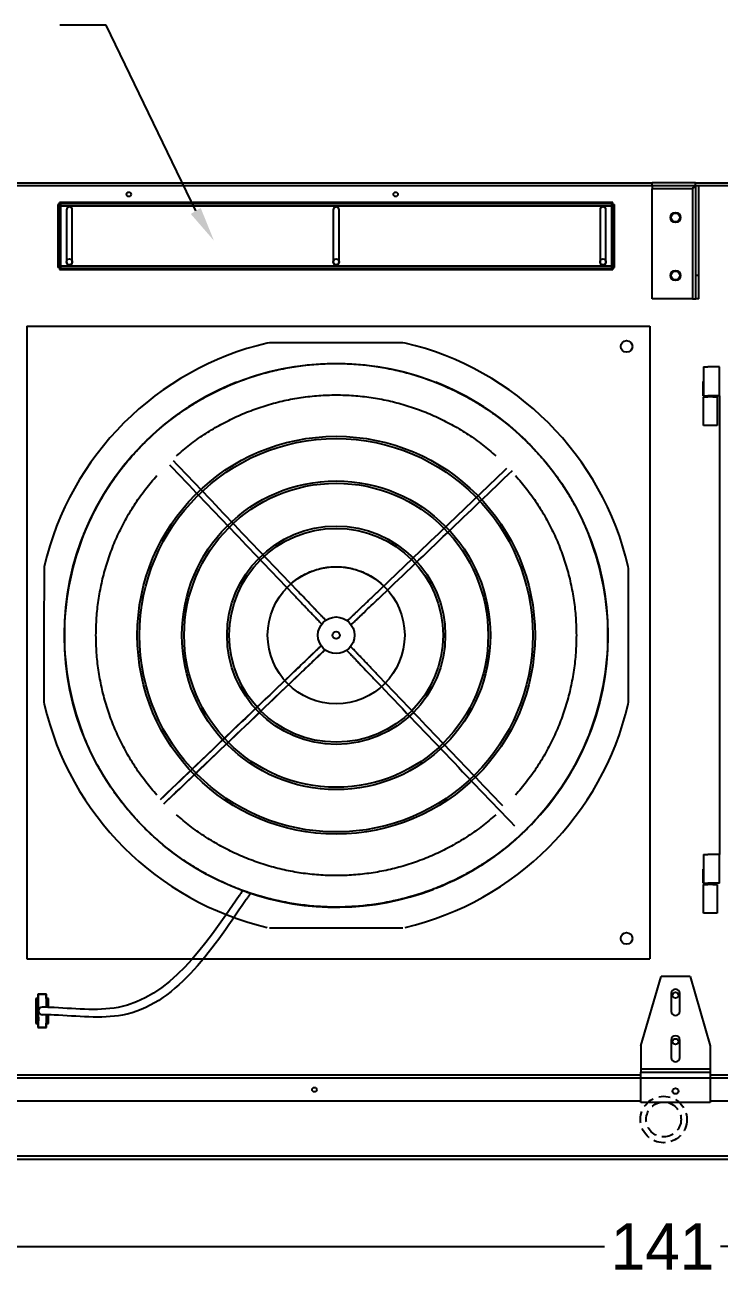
# Model space of a CAD drawing. Header units: inches. Extents: x 547 to 857, y 494 to 690.
# Drawn here: x 631.6 to 661.5, y 534.7 to 588.7 of the extents above; entities that cross this region are included whole.
import ezdxf

# ---------------------------------------------------------------- set-up
doc = ezdxf.new("R2010")
doc.units = ezdxf.units.IN
doc.header["$MEASUREMENT"] = 0
doc.header["$PDSIZE"] = -1
doc.linetypes.add('DASHED', pattern=[0.75, 0.5, -0.25])
doc.dimstyles.new('RAE Solutions', dxfattribs={"dimtxt": 2, "dimasz": 1.5, "dimexe": 0.5, "dimexo": 0.5, "dimgap": 0.5, "dimtad": 0, "dimtih": 1, "dimtoh": 1, "dimdec": 3, "dimrnd": 0.125, "dimzin": 1, "dimdsep": 46, "dimlunit": 5, "dimtxsty": 'Standard', "dimcen": 0.09, "dimadec": 0, "dimazin": 0, "dimtfac": 1, "dimtdec": 3, "dimtofl": 0, "dimtmove": 0, "dimatfit": 3, "dimfxl": 1, "dimtolj": 1, "dimtzin": 1, "dimarcsym": 0})

# ---------------------------------------------------------------- blocks, each defined once
blk = doc.blocks.new('*D209')
at = {"color": 0, "linetype": 'Continuous', "lineweight": -2}
for p, q in [((588.557, 541.797), (588.557, 535.556)), ((729.548, 541.924), (729.548, 535.556)), ((590.057, 536.056), (656.552, 536.056)), ((728.048, 536.056), (661.552, 536.056))]:
    blk.add_line(p, q, dxfattribs=at)
at = {"color": 0, "linetype": 'Continuous'}
for points in [[(590.057, 536.306), (590.057, 535.806), (588.557, 536.056)], [(728.048, 536.306), (728.048, 535.806), (729.548, 536.056)]]:
    blk.add_solid(points, dxfattribs=at)
at = {"layer": 'Defpoints', "color": 0, "linetype": 'Continuous'}
for p in [(588.557, 542.297), (729.548, 542.424), (729.548, 536.056)]:
    blk.add_point(p, dxfattribs=at)
at = {"color": 0, "linetype": 'Continuous', "lineweight": 25, "insert": (659.052, 536.056), "char_height": 2, "attachment_point": 5}
blk.add_mtext('\\A1;141', dxfattribs=at)

msp = doc.modelspace()

# ---------------------------------------------------------------- linework, layer by layer
at = {"linetype": 'Continuous', "lineweight": 25}
for p, q in [((635.0781, 588.6716), (633.0781, 588.6716)), ((633.0781, 588.6716), (633.0781, 588.6716)), ((658.6145, 581.7463), (630.4681, 581.7463)), ((630.4775, 581.8793), (658.6145, 581.8793)), ((658.6145, 581.7493), (658.6145, 581.8793)), ((660.4775, 581.8793), (658.6145, 581.8793)), ((660.4775, 581.7493), (658.6145, 581.7493)), ((658.6145, 581.7493), (658.6145, 581.6153)), ((660.3505, 581.6153), (658.6145, 581.6153)), ((658.6145, 576.8793), (658.6145, 581.6153)), ((660.3505, 581.6153), (660.3505, 576.8793)), ((688.6145, 581.7463), (660.4681, 581.7463)), ((660.4775, 581.7493), (660.4775, 581.8793)), ((660.4775, 581.8793), (688.6145, 581.8793)), ((660.6145, 581.7422), (660.4845, 581.7422)), ((660.4845, 577.8793), (660.4845, 581.7422)), ((660.6145, 577.8793), (660.6145, 581.7422)), ((632.9888, 580.9438), (632.9888, 578.2244)), ((633.0388, 580.9438), (632.9888, 580.9438)), ((633.0388, 580.9438), (633.0388, 578.2244)), ((656.911, 581.0216), (633.0666, 581.0216)), ((633.0666, 580.9716), (633.0666, 581.0216)), ((656.911, 580.9716), (633.0666, 580.9716)), ((633.1218, 580.8886), (656.8558, 580.8886)), ((633.1218, 578.2796), (633.1218, 580.8886)), ((656.8558, 580.8886), (656.8558, 578.2796)), ((656.911, 580.9716), (656.911, 581.0216)), ((656.9388, 580.9438), (656.9888, 580.9438)), ((656.9388, 578.2244), (656.9388, 580.9438)), ((656.9888, 578.2244), (656.9888, 580.9438)), ((633.3638, 580.7091), (633.3638, 578.4591)), ((633.6138, 578.4591), (633.6138, 580.7091)), ((644.8638, 580.7091), (644.8638, 578.4591)), ((645.1138, 578.4591), (645.1138, 580.7091)), ((656.3638, 580.7091), (656.3638, 578.4591)), ((656.6138, 578.4591), (656.6138, 580.7091)), ((633.0388, 578.2244), (632.9888, 578.2244)), ((633.0666, 578.1966), (633.0666, 578.1466)), ((633.0666, 578.1966), (656.911, 578.1966)), ((633.0666, 578.1466), (656.911, 578.1466)), ((656.8558, 578.2796), (633.1218, 578.2796)), ((656.911, 578.1966), (656.911, 578.1466)), ((656.9388, 578.2244), (656.9888, 578.2244)), ((660.6145, 577.8793), (660.4845, 577.8793)), ((660.4845, 576.8793), (660.4845, 577.8793)), ((660.6145, 576.8793), (660.6145, 577.8793)), ((660.3505, 576.8793), (658.6145, 576.8793)), ((660.3505, 576.8793), (660.4845, 576.8793)), ((660.6145, 576.8793), (660.4845, 576.8793)), ((631.6515, 575.7008), (631.6515, 548.4508)), ((631.6515, 575.7008), (658.5055, 575.7008)), ((658.5055, 575.7008), (658.5055, 548.4508)), ((642.1112, 574.9831), (642.0209, 574.9726)), ((647.8664, 574.9831), (642.1112, 574.9831)), ((647.9567, 574.9726), (647.8664, 574.9831)), ((660.818, 573.9458), (660.818, 573.3112)), ((660.818, 573.9458), (661.0055, 573.9458)), ((661.5055, 573.9458), (661.0055, 573.9458)), ((661.5055, 572.7058), (661.5055, 573.9458)), ((660.808, 572.7058), (660.808, 573.3112)), ((660.808, 573.3112), (660.818, 573.3112)), ((660.818, 573.3112), (660.818, 572.7058)), ((660.808, 572.7058), (660.818, 572.7058)), ((660.8175, 571.4158), (660.8175, 572.6558)), ((660.8175, 572.6558), (661.005, 572.6558)), ((660.818, 572.7058), (661.0055, 572.7058)), ((660.8645, 572.7058), (660.8645, 572.6558)), ((661.224, 572.6558), (661.005, 572.6558)), ((661.5055, 572.7058), (661.0055, 572.7058)), ((661.224, 572.6558), (661.4115, 572.6558)), ((661.3645, 572.6558), (661.3645, 572.7058)), ((661.4115, 572.6558), (661.4115, 571.4158)), ((661.5055, 572.7058), (661.5055, 552.9458)), ((661.005, 571.4158), (660.8175, 571.4158)), ((661.224, 571.4158), (661.005, 571.4158)), ((661.4115, 571.4158), (661.224, 571.4158)), ((657.5872, 565.2623), (657.5767, 565.3526)), ((657.5873, 562.3847), (657.5872, 565.2623)), ((632.3903, 562.3847), (632.3904, 559.5071)), ((657.5872, 559.5071), (657.5873, 562.3847)), ((632.3904, 559.5071), (632.4009, 559.4167)), ((657.5767, 559.4167), (657.5872, 559.5071)), ((660.818, 552.9458), (660.818, 552.3112)), ((660.818, 552.9458), (661.0055, 552.9458)), ((661.5055, 552.9458), (661.0055, 552.9458)), ((661.5055, 551.7058), (661.5055, 552.9458)), ((660.808, 551.7058), (660.808, 552.3112)), ((660.808, 552.3112), (660.818, 552.3112)), ((660.818, 552.3112), (660.818, 551.7058)), ((660.808, 551.7058), (660.818, 551.7058)), ((660.818, 551.7058), (661.0055, 551.7058)), ((660.8645, 551.7058), (660.8645, 551.6558)), ((661.5055, 551.7058), (661.0055, 551.7058)), ((661.3645, 551.6558), (661.3645, 551.7058)), ((660.8175, 550.4158), (660.8175, 551.6558)), ((660.8175, 551.6558), (661.005, 551.6558)), ((661.224, 551.6558), (661.005, 551.6558)), ((661.224, 551.6558), (661.4115, 551.6558)), ((661.4115, 551.6558), (661.4115, 550.4158)), ((661.005, 550.4158), (660.8175, 550.4158)), ((661.224, 550.4158), (661.005, 550.4158)), ((661.4115, 550.4158), (661.224, 550.4158)), ((642.1112, 549.7862), (647.8664, 549.7862)), ((631.6515, 548.4508), (658.5055, 548.4508)), ((658.1145, 544.6997), (658.9895, 547.6857)), ((660.2395, 547.6857), (658.9895, 547.6857)), ((660.2395, 547.6857), (661.1145, 544.6997)), ((632.497, 546.9193), (632.137, 546.9193)), ((632.137, 546.9193), (632.137, 546.7443)), ((632.487, 546.9193), (632.147, 546.9193)), ((632.147, 546.9193), (632.147, 546.7443)), ((632.487, 546.9093), (632.147, 546.9093)), ((632.147, 546.9093), (632.147, 546.7343)), ((632.487, 546.7443), (632.487, 546.9193)), ((632.487, 546.7343), (632.487, 546.9093)), ((632.497, 546.7443), (632.497, 546.9193)), ((659.427, 546.9497), (659.427, 546.1997)), ((659.802, 546.1997), (659.802, 546.9497)), ((632.042, 546.7443), (632.042, 545.6593)), ((632.137, 546.7443), (632.042, 546.7443)), ((632.052, 546.7443), (632.052, 545.9293)), ((632.147, 546.7443), (632.052, 546.7443)), ((632.052, 546.7343), (632.052, 545.6693)), ((632.147, 546.7343), (632.052, 546.7343)), ((632.147, 546.7343), (632.147, 545.6693)), ((632.582, 546.7443), (632.487, 546.7443)), ((632.582, 546.7343), (632.487, 546.7343)), ((632.487, 546.7343), (632.487, 546.3603)), ((632.592, 546.7443), (632.497, 546.7443)), ((632.582, 546.357), (632.582, 546.7443)), ((632.582, 546.357), (632.582, 546.7343)), ((632.582, 546.4954), (632.582, 546.357)), ((632.592, 546.3566), (632.592, 546.7443)), ((632.052, 545.9293), (632.162, 545.9293)), ((632.162, 545.7793), (632.052, 545.7793)), ((632.052, 545.7793), (632.052, 545.6793)), ((632.162, 545.9293), (632.162, 545.7793)), ((632.487, 546.0356), (632.487, 545.6693)), ((632.582, 545.6793), (632.582, 546.0333)), ((632.582, 545.6693), (632.582, 546.0333)), ((632.592, 545.6593), (632.592, 546.033)), ((632.042, 545.6593), (632.137, 545.6593)), ((632.052, 545.6793), (632.147, 545.6793)), ((632.052, 545.6693), (632.147, 545.6693)), ((632.137, 545.6593), (632.137, 545.4843)), ((632.137, 545.4843), (632.497, 545.4843)), ((632.147, 545.6793), (632.147, 545.5043)), ((632.147, 545.6693), (632.147, 545.4943)), ((632.147, 545.5043), (632.487, 545.5043)), ((632.147, 545.4943), (632.487, 545.4943)), ((632.487, 545.5043), (632.487, 545.6793)), ((632.487, 545.6793), (632.582, 545.6793)), ((632.487, 545.4943), (632.487, 545.6693)), ((632.487, 545.6693), (632.582, 545.6693)), ((632.497, 545.6593), (632.592, 545.6593)), ((632.497, 545.4843), (632.497, 545.6593)), ((658.1145, 544.6997), (658.1145, 543.6997)), ((659.427, 544.9497), (659.427, 544.1997)), ((659.802, 544.1997), (659.802, 544.9497)), ((661.1145, 544.6997), (661.1145, 543.6997)), ((661.1145, 543.6997), (658.1145, 543.6997)), ((658.1145, 543.6997), (658.1145, 543.5657)), ((661.1145, 543.6997), (661.1145, 543.5657)), ((658.1145, 543.4353), (631.1145, 543.4353)), ((658.1145, 543.3023), (631.1145, 543.3023)), ((658.1145, 543.3017), (658.1145, 543.5657)), ((658.1145, 543.5657), (661.1145, 543.5657)), ((658.1145, 542.2532), (658.1145, 543.3017)), ((661.1145, 543.3017), (658.1145, 543.3017)), ((661.1145, 543.5657), (661.1145, 543.3017)), ((688.1145, 543.4353), (661.1145, 543.4353)), ((688.1145, 543.3023), (661.1145, 543.3023)), ((661.1145, 543.3017), (661.1145, 542.2532)), ((658.1145, 542.3103), (631.1145, 542.3103)), ((661.1145, 542.2532), (658.1145, 542.2532)), ((688.1145, 542.3103), (661.1145, 542.3103)), ((588.6636, 539.9558), (729.4405, 539.9558)), ((588.7395, 539.8228), (729.3645, 539.8228))]:
    msp.add_line(p, q, dxfattribs=at)
msp.add_line((632.4009, 565.3526), (632.3903, 562.3847))
msp.add_lwpolyline([(638.9369, 580.663), (635.0781, 588.6716)], dxfattribs=at)
for centre, radius in [((636.052, 581.3793), 0.0995), ((647.552, 581.3793), 0.0995), ((659.6145, 580.3793), 0.2188), ((659.6145, 580.3793), 0.1875), ((633.4888, 578.4718), 0.125), ((644.9888, 578.4718), 0.125), ((656.4888, 578.4718), 0.125), ((659.6145, 577.8793), 0.2188), ((659.6145, 577.8793), 0.1875), ((657.5055, 574.8258), 0.25), ((644.9888, 562.3847), 11.7126), ((644.9888, 562.3847), 8.5704), ((644.9888, 562.3847), 8.472), ((644.9888, 562.3847), 6.6478), ((644.9888, 562.3847), 6.5493), ((644.9888, 562.3847), 4.7037), ((644.9888, 562.3847), 4.6053), ((644.9888, 562.3847), 0.7874), ((644.9888, 562.3847), 0.1575), ((644.9888, 562.3847), 0.1575), ((657.5055, 549.3258), 0.25), ((659.6145, 546.8793), 0.125), ((659.6145, 544.8793), 0.125), ((644.052, 542.8103), 0.0995), ((659.6145, 542.7532), 0.125)]:
    msp.add_circle(centre, radius, dxfattribs=at)
msp.add_circle((644.9888, 562.3847), 2.9528)
at = {"linetype": 'DASHED'}
for radius in [1, 0.75]:
    msp.add_circle((659.102, 541.5258), radius, dxfattribs=at)
at = {"linetype": 'Continuous', "lineweight": 25}
for centre, radius, start, end in [((633.4888, 580.7091), 0.125, 0, 180), ((644.9888, 580.7091), 0.125, 0, 180), ((656.4888, 580.7091), 0.125, 0, 180), ((633.4888, 578.4591), 0.125, 180, 0), ((644.9888, 578.4591), 0.125, 180, 0), ((656.4888, 578.4591), 0.125, 180, 0), ((644.9888, 562.3847), 12.9331, 103.26667, 166.73333), ((644.9888, 562.3847), 12.9331, 13.26667, 76.73333), ((644.9888, 562.3847), 11.7147, 111.53134, 134.20264), ((644.9888, 562.3847), 11.7147, 45.79736, 68.46866), ((644.9888, 562.3847), 11.7147, 135.79736, 158.46866), ((644.9888, 562.3847), 11.7147, 159.09994, 200.90006), ((644.9888, 562.3847), 11.7147, 339.09994, 20.90006), ((644.9888, 562.3847), 12.9331, 193.26667, 256.73333), ((644.9888, 562.3847), 12.9331, 283.26667, 346.73333), ((644.9888, 562.3847), 11.7147, 315.79736, 338.46866), ((644.9888, 562.3847), 11.7147, 291.53134, 314.20264), ((644.9888, 562.3847), 11.7147, 250.65335, 290.90006), ((659.6145, 546.9497), 0.1875, 0, 180), ((632.317, 546.2018), 0.1631, 90, 270), ((659.6145, 546.1997), 0.1875, 180, 0), ((659.6145, 544.9497), 0.1875, 0, 180), ((659.6145, 544.1997), 0.1875, 180, 0)]:
    msp.add_arc(centre, radius, start, end, dxfattribs=at)
for points, knots in [([(660.3505, 581.6153), (660.3611, 581.6328), (660.3823, 581.668), (660.414, 581.7123), (660.4457, 581.7432), (660.4669, 581.7473), (660.4775, 581.7493)], [0, 0, 0, 0, 0.2500023, 0.5000033, 0.7500017, 1, 1, 1, 1]), ([(660.4845, 581.7422), (660.4835, 581.7412), (660.4813, 581.7391), (660.4653, 581.7259), (660.439, 581.7025), (660.4003, 581.6639), (660.3678, 581.6322), (660.3505, 581.6153)], [0, 0, 0, 0, 0.1511527, 0.301999, 0.4605087, 0.7119793, 1, 1, 1, 1]), ([(633.1218, 580.8886), (633.1117, 580.8929), (633.0914, 580.9015), (633.065, 580.9143), (633.0462, 580.9272), (633.0393, 580.937), (633.0389, 580.9425), (633.0388, 580.9438)], [0, 0, 0, 0, 0.2332187, 0.4664983, 0.6997638, 0.9330423, 1, 1, 1, 1]), ([(633.0666, 580.9716), (633.0709, 580.9705), (633.0795, 580.9683), (633.0924, 580.9515), (633.1052, 580.9272), (633.1151, 580.9045), (633.1206, 580.8915), (633.1218, 580.8886)], [0, 0, 0, 0, 0.2332212, 0.4664923, 0.699763, 0.9330421, 1, 1, 1, 1]), ([(656.8558, 580.8886), (656.8601, 580.8987), (656.8687, 580.919), (656.8815, 580.9454), (656.8944, 580.9642), (656.9042, 580.9711), (656.9097, 580.9715), (656.911, 580.9716)], [0, 0, 0, 0, 0.2332218, 0.4664898, 0.6997665, 0.9330443, 1, 1, 1, 1]), ([(656.9388, 580.9438), (656.9377, 580.9395), (656.9355, 580.9309), (656.9187, 580.918), (656.8944, 580.9051), (656.8717, 580.8953), (656.8587, 580.8898), (656.8558, 580.8886)], [0, 0, 0, 0, 0.2332223, 0.4664907, 0.6997647, 0.9330395, 1, 1, 1, 1]), ([(633.0388, 578.2244), (633.0399, 578.2287), (633.0421, 578.2373), (633.0589, 578.2502), (633.0832, 578.263), (633.1059, 578.2729), (633.1189, 578.2784), (633.1218, 578.2796)], [0, 0, 0, 0, 0.2332177, 0.4664926, 0.6997632, 0.9330422, 1, 1, 1, 1]), ([(633.1218, 578.2796), (633.1175, 578.2695), (633.1089, 578.2492), (633.0961, 578.2228), (633.0832, 578.204), (633.0734, 578.1971), (633.0679, 578.1967), (633.0666, 578.1966)], [0, 0, 0, 0, 0.2332217, 0.4664943, 0.6997642, 0.9330424, 1, 1, 1, 1]), ([(656.911, 578.1966), (656.9067, 578.1977), (656.8981, 578.1998), (656.8852, 578.2166), (656.8724, 578.241), (656.8625, 578.2637), (656.857, 578.2767), (656.8558, 578.2796)], [0, 0, 0, 0, 0.2332202, 0.466487, 0.6997578, 0.9330366, 1, 1, 1, 1]), ([(656.8558, 578.2796), (656.8659, 578.2753), (656.8862, 578.2667), (656.9126, 578.2538), (656.9314, 578.241), (656.9383, 578.2312), (656.9387, 578.2257), (656.9388, 578.2244)], [0, 0, 0, 0, 0.2332227, 0.4664949, 0.6997664, 0.9330454, 1, 1, 1, 1]), ([(633.2793, 562.3847), (633.2841, 562.6401), (633.2938, 563.151), (633.3718, 563.9141), (633.4959, 564.6707), (633.6702, 565.4175), (633.8928, 566.1513), (634.1629, 566.8689), (634.4793, 567.5673), (634.8408, 568.2436), (635.2457, 568.8948), (635.6924, 569.5181), (636.1788, 570.1108), (636.703, 570.6705), (637.2627, 571.1946), (637.8554, 571.6811), (638.4787, 572.1277), (639.1299, 572.5326), (639.8061, 572.8941), (640.5046, 573.2106), (641.2222, 573.4807), (641.956, 573.7033), (642.7028, 573.8774), (643.4593, 574.0023), (644.2224, 574.0775), (644.9888, 574.1025), (645.7552, 574.0775), (646.5183, 574.0023), (647.2748, 573.8774), (648.0216, 573.7033), (648.7554, 573.4807), (649.473, 573.2106), (650.1715, 572.8941), (650.8477, 572.5326), (651.4989, 572.1277), (652.1222, 571.6811), (652.7149, 571.1946), (653.2746, 570.6705), (653.7988, 570.1108), (654.2852, 569.5181), (654.7319, 568.8948), (655.1368, 568.2436), (655.4983, 567.5673), (655.8147, 566.8689), (656.0848, 566.1512), (656.3074, 565.4175), (656.4817, 564.6707), (656.6058, 563.9141), (656.6838, 563.151), (656.6935, 562.6401), (656.6983, 562.3847)], [0, 0, 0, 0, 0.0208333, 0.0416667, 0.0625, 0.0833333, 0.1041667, 0.125, 0.1458333, 0.1666667, 0.1875, 0.2083334, 0.2291667, 0.25, 0.2708334, 0.2916666, 0.3125, 0.3333333, 0.3541667, 0.375, 0.3958333, 0.4166666, 0.4375001, 0.4583333, 0.4791667, 0.5, 0.5208333, 0.5416667, 0.5625, 0.5833334, 0.6041667, 0.625, 0.6458334, 0.6666667, 0.6875, 0.7083334, 0.7291667, 0.75, 0.7708333, 0.7916667, 0.8125, 0.8333333, 0.8541667, 0.875, 0.8958333, 0.9166667, 0.9375, 0.9583333, 0.9791667, 1, 1, 1, 1]), ([(638.1016, 570.1134), (638.2926, 570.2766), (638.6747, 570.6029), (639.291, 571.0379), (639.9348, 571.43), (640.6062, 571.7734), (641.3006, 572.0674), (642.0145, 572.3099), (642.7442, 572.5), (643.4857, 572.6364), (644.2353, 572.7186), (644.9888, 572.746), (645.7423, 572.7186), (646.4919, 572.6364), (647.2334, 572.5), (647.9631, 572.3099), (648.6771, 572.0674), (649.3714, 571.7734), (650.0428, 571.43), (650.6866, 571.0379), (651.3029, 570.6029), (651.685, 570.2766), (651.876, 570.1134)], [0, 0, 0, 0, 0.04999991, 0.09999992, 0.14999988, 0.19999993, 0.25, 0.30000004, 0.35000001, 0.40000012, 0.45000007, 0.49999985, 0.54999995, 0.5999999, 0.65000001, 0.69999997, 0.75000002, 0.80000009, 0.85, 0.89999996, 0.94999997, 1, 1, 1, 1]), ([(637.809, 569.727), (639.5653, 567.8891), (641.3216, 566.0512), (643.0779, 564.2133), (643.1885, 564.0976), (643.404, 563.8721), (643.7238, 563.5374), (643.9599, 563.2904), (644.117, 563.126), (644.1955, 563.0439), (644.2797, 562.9557), (644.3378, 562.8949), (644.3704, 562.8609)], [-4.0819958, -4.0819958, -4.0819958, -4.0819958, 0, 0, 0, 0.2569054, 0.5009392, 0.742315, 0.8045877, 0.8653534, 0.9244711, 1, 1, 1, 1]), ([(644.5409, 563.0244), (644.5164, 563.05), (644.4611, 563.1078), (644.3753, 563.1976), (644.2832, 563.294), (644.1903, 563.3912), (644.0963, 563.4896), (643.9356, 563.6577), (643.708, 563.8959), (643.4583, 564.1571), (643.3062, 564.3164), (643.2523, 564.3728), (643.2523, 564.3728), (643.2523, 564.3728), (643.2523, 564.3728), (641.4939, 566.2135), (639.7354, 568.0543), (637.977, 569.895)], [0, 0, 0, 0, 0.0569934, 0.1284733, 0.1996553, 0.2712092, 0.3445962, 0.4184681, 0.6452378, 0.8743866, 1, 1, 1, 1, 1, 1, 5.101091, 5.101091, 5.101091, 5.101091]), ([(652.3311, 569.5645), (650.4907, 567.8058), (648.6504, 566.0471), (646.81, 564.2884), (646.6968, 564.1803), (646.4738, 563.9671), (646.1416, 563.6496), (645.8946, 563.4136), (645.7302, 563.2565), (645.648, 563.178), (645.5615, 563.0953), (645.5024, 563.0389), (645.47, 563.0079)], [-4.1105294, -4.1105294, -4.1105294, -4.1105294, 0, 0, 0, 0.2528246, 0.4982351, 0.7409713, 0.8035953, 0.8647041, 0.924154, 0.9963735, 0.9963735, 0.9963735, 0.9963735]), ([(634.6366, 562.3847), (634.6419, 562.6358), (634.6524, 563.1382), (634.7377, 563.8877), (634.8733, 564.6293), (635.0636, 565.359), (635.3061, 566.0729), (635.6, 566.7673), (635.9434, 567.4386), (636.3355, 568.0825), (636.7705, 568.6988), (637.0969, 569.0809), (637.26, 569.2719)], [0, 0, 0, 0, 0.1, 0.2, 0.3, 0.4000001, 0.5, 0.6000001, 0.7000001, 0.8000001, 0.9000001, 1, 1, 1, 1]), ([(645.6332, 562.8371), (645.6573, 562.8601), (645.7135, 562.9138), (645.8017, 562.9982), (645.8981, 563.0902), (645.9953, 563.1831), (646.0937, 563.2772), (646.2619, 563.4379), (646.5, 563.6654), (646.7624, 563.9162), (646.9227, 564.0694), (646.9802, 564.1243), (646.9802, 564.1243), (646.9802, 564.1243), (646.9802, 564.1243), (648.8478, 565.9102), (650.7155, 567.6962), (652.5831, 569.4821)], [0.0036723, 0.0036723, 0.0036723, 0.0036723, 0.0570282, 0.1283208, 0.1993194, 0.2706881, 0.3438843, 0.4175641, 0.6437447, 0.8722989, 1, 1, 1, 1, 1, 1, 5.1531428, 5.1531428, 5.1531428, 5.1531428]), ([(652.7176, 569.2719), (652.8807, 569.0809), (653.2071, 568.6988), (653.6421, 568.0825), (654.0342, 567.4386), (654.3776, 566.7673), (654.6715, 566.0729), (654.914, 565.359), (655.1043, 564.6293), (655.2399, 563.8877), (655.3252, 563.1382), (655.3357, 562.6358), (655.341, 562.3847)], [0, 0, 0, 0, 0.1, 0.1999999, 0.3, 0.4, 0.5, 0.6, 0.7, 0.8, 0.9, 1, 1, 1, 1]), ([(643.037, 564.5981), (643.1064, 564.6569), (643.2547, 564.7827), (643.506, 564.9438), (643.7821, 565.0857), (644.072, 565.1973), (644.3719, 565.2774), (644.6787, 565.328), (644.8854, 565.3343), (644.9888, 565.3374)], [0, 0, 0, 0, 0.1279186, 0.2732661, 0.4186119, 0.5639605, 0.7093065, 0.8546544, 1, 1, 1, 1]), ([(644.9888, 565.3374), (645.0922, 565.3343), (645.2989, 565.328), (645.6057, 565.2774), (645.9056, 565.1973), (646.1954, 565.0855), (646.4722, 564.9445), (646.7311, 564.7735), (646.9206, 564.6263), (647.0152, 564.5291), (647.0377, 564.506)], [0, 0, 0, 0, 0.1367586, 0.2735174, 0.4102743, 0.5470337, 0.6837905, 0.8205489, 0.9573069, 1, 1, 1, 1]), ([(656.6983, 562.3847), (656.6935, 562.1292), (656.6838, 561.6183), (656.6058, 560.8552), (656.4817, 560.0986), (656.3074, 559.3518), (656.0848, 558.6181), (655.8147, 557.9004), (655.4983, 557.202), (655.1368, 556.5257), (654.7319, 555.8745), (654.2852, 555.2513), (653.7988, 554.6585), (653.2746, 554.0989), (652.7149, 553.5747), (652.1222, 553.0882), (651.4989, 552.6416), (650.8477, 552.2367), (650.1715, 551.8752), (649.473, 551.5587), (648.7554, 551.2886), (648.0216, 551.066), (647.2748, 550.8919), (646.5183, 550.767), (645.7552, 550.6919), (644.9888, 550.6668), (644.2224, 550.6919), (643.4593, 550.767), (642.7028, 550.8919), (641.956, 551.066), (641.2222, 551.2886), (640.5046, 551.5587), (639.8061, 551.8752), (639.1299, 552.2367), (638.4787, 552.6416), (637.8554, 553.0882), (637.2627, 553.5747), (636.703, 554.0989), (636.1788, 554.6585), (635.6924, 555.2513), (635.2457, 555.8745), (634.8408, 556.5257), (634.4793, 557.202), (634.1629, 557.9004), (633.8928, 558.6181), (633.6702, 559.3518), (633.4959, 560.0986), (633.3718, 560.8552), (633.2938, 561.6183), (633.2841, 562.1292), (633.2793, 562.3847)], [0, 0, 0, 0, 0.0208333, 0.0416667, 0.0625, 0.0833333, 0.1041667, 0.125, 0.1458333, 0.1666667, 0.1875, 0.2083333, 0.2291667, 0.25, 0.2708333, 0.2916666, 0.3125, 0.3333333, 0.3541666, 0.375, 0.3958333, 0.4166666, 0.4375, 0.4583333, 0.4791667, 0.5, 0.5208333, 0.5416667, 0.5624999, 0.5833334, 0.6041667, 0.625, 0.6458333, 0.6666667, 0.6875, 0.7083334, 0.7291666, 0.75, 0.7708333, 0.7916666, 0.8125, 0.8333333, 0.8541667, 0.875, 0.8958333, 0.9166667, 0.9375, 0.9583333, 0.9791667, 1, 1, 1, 1]), ([(637.26, 555.4974), (637.0969, 555.6884), (636.7705, 556.0705), (636.3355, 556.6868), (635.9434, 557.3307), (635.6, 558.002), (635.3061, 558.6964), (635.0636, 559.4104), (634.8733, 560.14), (634.7377, 560.8816), (634.6524, 561.6311), (634.6419, 562.1335), (634.6366, 562.3847)], [0, 0, 0, 0, 0.0999999, 0.1999999, 0.2999999, 0.3999999, 0.5, 0.5999999, 0.7, 0.8, 0.9, 1, 1, 1, 1]), ([(644.3493, 561.9369), (644.3236, 561.9123), (644.2657, 561.857), (644.1759, 561.7712), (644.0795, 561.6791), (643.9823, 561.5862), (643.8839, 561.4922), (643.7157, 561.3314), (643.4776, 561.1039), (643.2161, 560.854), (643.0567, 560.7017), (643.0001, 560.6476), (641.1324, 558.8627), (639.2646, 557.0778), (637.3969, 555.2929)], [0, 0, 0, 0, 0.0571103, 0.1285494, 0.1996939, 0.2712092, 0.3445558, 0.4183871, 0.6450323, 0.874058, 1, 1, 1, 5.1585115, 5.1585115, 5.1585115, 5.1585115]), ([(655.341, 562.3847), (655.3357, 562.1335), (655.3252, 561.6311), (655.2399, 560.8816), (655.1043, 560.14), (654.914, 559.4104), (654.6715, 558.6964), (654.3776, 558.002), (654.0342, 557.3307), (653.6421, 556.6868), (653.2071, 556.0705), (652.8807, 555.6884), (652.7176, 555.4974)], [0, 0, 0, 0, 0.10000001, 0.20000001, 0.30000005, 0.40000004, 0.49999999, 0.59999998, 0.70000005, 0.80000007, 0.90000005, 1, 1, 1, 1]), ([(637.5602, 555.1223), (639.4268, 556.9061), (641.2934, 558.6898), (643.16, 560.4736), (643.2757, 560.5842), (643.5013, 560.7998), (643.836, 561.1197), (644.083, 561.3557), (644.2474, 561.5128), (644.3296, 561.5913), (644.4174, 561.6753), (644.4779, 561.733), (644.5116, 561.7653)], [-4.1481599, -4.1481599, -4.1481599, -4.1481599, 0, 0, 0, 0.2572, 0.5013761, 0.7428914, 0.8052003, 0.8660018, 0.9251526, 1, 1, 1, 1]), ([(645.4364, 561.7453), (645.461, 561.7195), (645.5164, 561.6616), (645.6023, 561.5717), (645.6944, 561.4754), (645.7873, 561.3782), (645.8813, 561.2798), (646.042, 561.1116), (646.2696, 560.8734), (646.5198, 560.6116), (646.6725, 560.4518), (646.7269, 560.3949), (648.7075, 558.3223), (650.6881, 556.2496), (652.6688, 554.177)], [0, 0, 0, 0, 0.057144, 0.1285215, 0.1996015, 0.2710529, 0.3443346, 0.4181006, 0.6445454, 0.8733658, 1, 1, 1, 5.6105371, 5.6105371, 5.6105371, 5.6105371]), ([(652.1687, 555.0424), (650.4118, 556.8808), (648.655, 558.7192), (646.8981, 560.5576), (646.7881, 560.6728), (646.5731, 560.8978), (646.2538, 561.2319), (646.0177, 561.4789), (645.8606, 561.6433), (645.7821, 561.7255), (645.698, 561.8135), (645.6401, 561.8741), (645.6077, 561.908)], [-4.0895412, -4.0895412, -4.0895412, -4.0895412, 0, 0, 0, 0.2561027, 0.5005159, 0.7422669, 0.8046364, 0.8654965, 0.9247061, 1, 1, 1, 1]), ([(651.876, 554.6559), (651.685, 554.4927), (651.3029, 554.1664), (650.6866, 553.7314), (650.0428, 553.3393), (649.3714, 552.9959), (648.6771, 552.702), (647.9631, 552.4594), (647.2334, 552.2694), (646.4919, 552.1329), (645.7423, 552.0507), (644.9888, 552.0233), (644.2353, 552.0507), (643.4857, 552.1329), (642.7442, 552.2694), (642.0145, 552.4594), (641.3006, 552.702), (640.6062, 552.9959), (639.9348, 553.3393), (639.291, 553.7314), (638.6747, 554.1664), (638.2926, 554.4927), (638.1016, 554.6559)], [0, 0, 0, 0, 0.05000005, 0.10000004, 0.15000001, 0.19999991, 0.24999998, 0.30000002, 0.35, 0.4000001, 0.45000005, 0.50000015, 0.54999993, 0.59999988, 0.64999998, 0.69999996, 0.75000001, 0.80000007, 0.85000011, 0.90000008, 0.95000007, 1, 1, 1, 1]), ([(641.2924, 551.2684), (641.2641, 551.2267), (641.2359, 551.1849), (641.2076, 551.1432), (641.2076, 551.1432), (641.2076, 551.1432), (641.2076, 551.1432), (641.183, 551.1069), (641.1584, 551.0706), (641.1338, 551.0342), (641.1171, 551.0096), (641.1004, 550.985), (641.0837, 550.9604), (639.555, 548.704), (637.4049, 545.5306), (633.649, 546.0069), (632.4845, 546.0364), (632.3126, 546.0387)], [-0.3298403, -0.3298403, -0.3298403, -0.3298403, -0.195731, -0.195731, -0.195731, -0.195731, -0.195731, -0.195731, -0.079089, -0.079089, -0.079089, 0, 0, 0, 7.2472697, 10.1929424, 10.7060179, 10.7060179, 10.7060179, 10.7060179]), ([(640.9593, 551.387), (640.9321, 551.3469), (640.9049, 551.3068), (640.8778, 551.2667), (640.8534, 551.2309), (640.8291, 551.195), (640.8048, 551.1591), (640.8038, 551.1577), (640.8029, 551.1563), (640.8019, 551.1549), (639.3035, 548.9444), (637.164, 545.8668), (633.5267, 546.3281), (632.4246, 546.3625), (632.317, 546.3649)], [-0.1037755, -0.1037755, -0.1037755, -0.1037755, 0.0250348, 0.0250348, 0.0250348, 0.1403463, 0.1403463, 0.1403463, 0.1448443, 0.1448443, 0.1448443, 7.2472697, 10.1929424, 10.5128293, 10.5128293, 10.5128293, 10.5128293])]:
    msp.add_open_spline(points, degree=3, knots=knots, dxfattribs=at)
for points in [[(644.3441, 561.9326), (642.055, 559.7466), (639.766, 557.5605), (637.4769, 555.3745)], [(637.6467, 555.2046), (639.9337, 557.3902), (642.2206, 559.5758), (644.5076, 561.7614)]]:
    msp.add_open_spline(points, degree=3, dxfattribs=at)
msp.add_solid([(639.1501, 580.7936), (639.7206, 579.384), (638.7237, 580.5324)], dxfattribs=at)

# ---------------------------------------------------------------- dimensions: what is measured, and where the dimension line sits
dim = msp.add_linear_dim(base=(729.5475, 536.0556), p1=(588.5565, 542.2973), p2=(729.5475, 542.4245), dimstyle='RAE Solutions', dxfattribs=at)
dim.commit()
dim.dimension.update_dxf_attribs({"geometry": '*D209', "text_midpoint": (659.052, 536.0556)})

doc.saveas('drawing.dxf')
